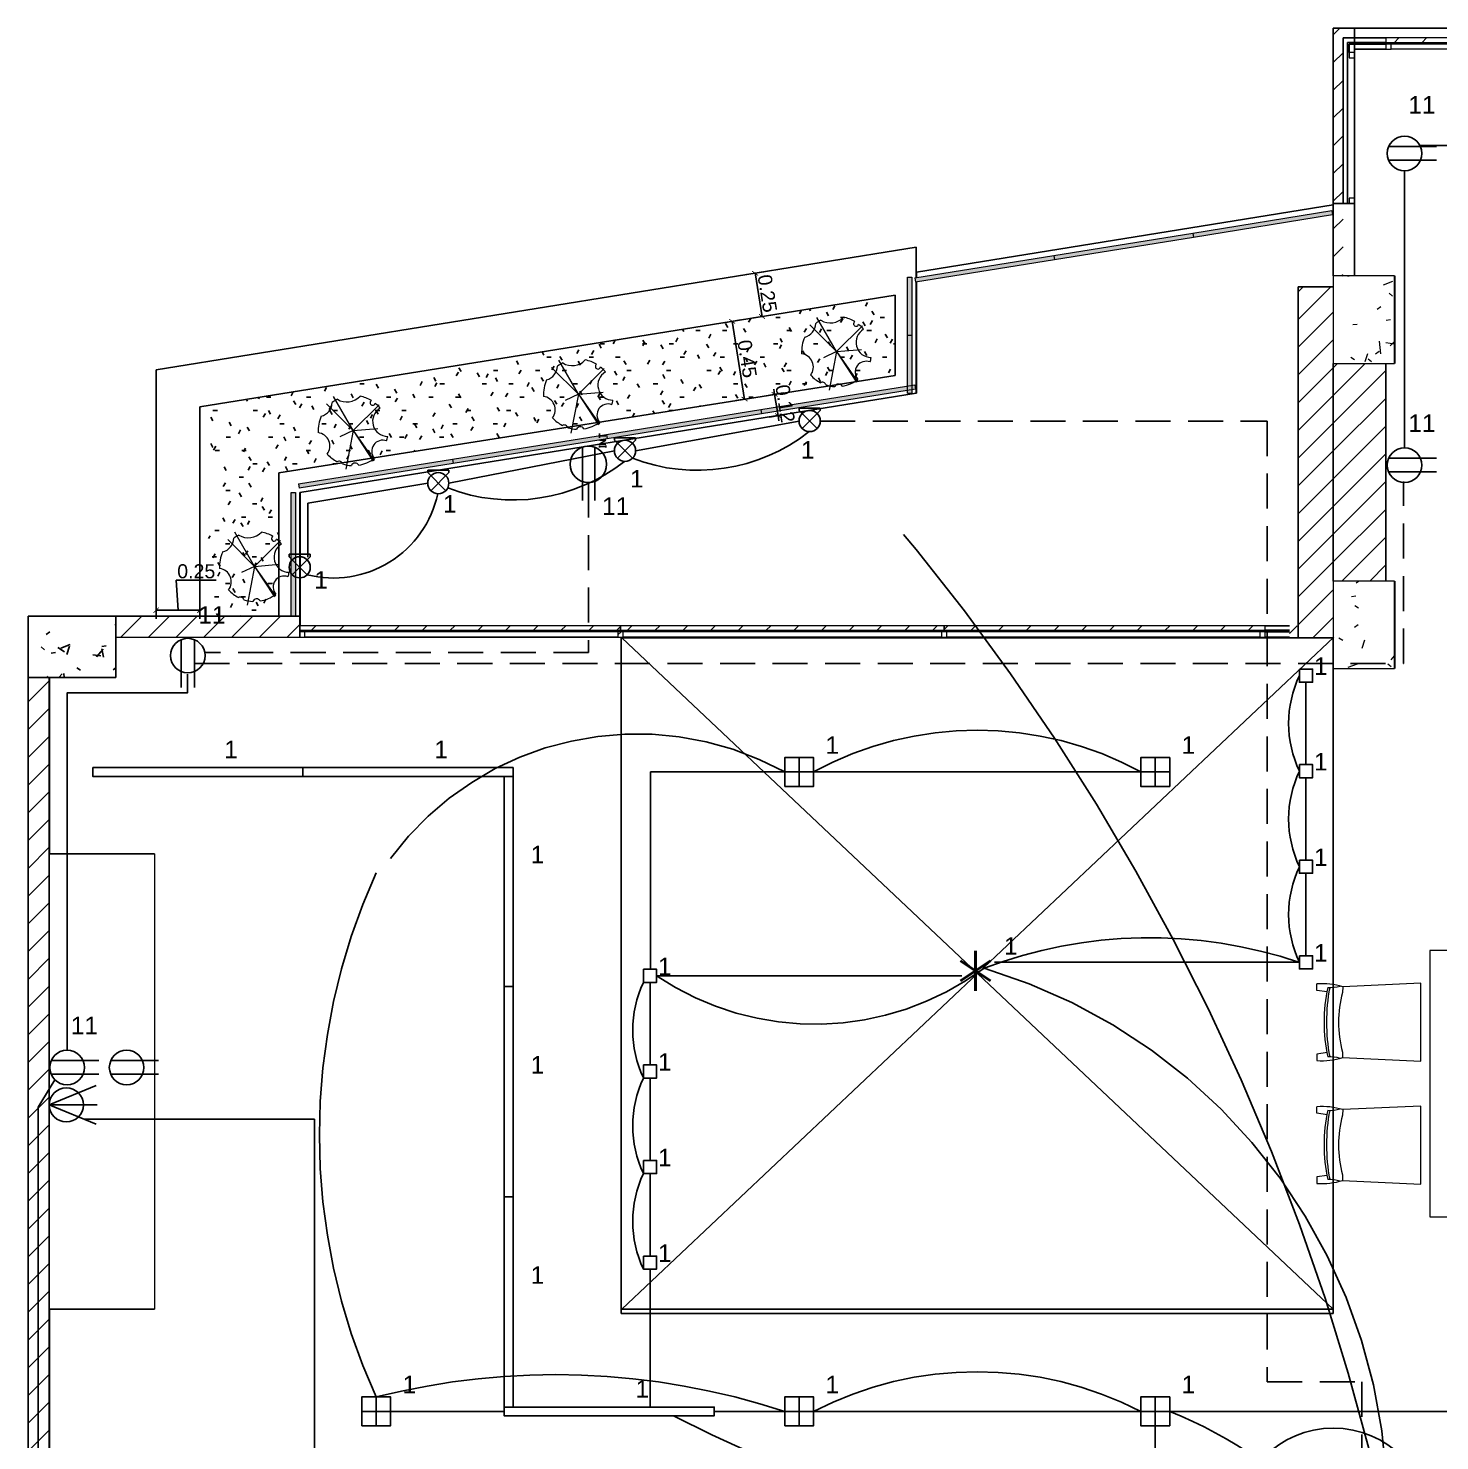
# Model space of a CAD drawing. Header units: inches. Extents: x 131 to 82119, y 71 to 16923.
# Drawn here: x 292.44 to 300.5, y 168.28 to 176.35 of the extents above; entities that cross this region are included whole.
import ezdxf
from ezdxf.enums import TextEntityAlignment as Align

# ---------------------------------------------------------------- set-up
doc = ezdxf.new("R2010")
doc.units = ezdxf.units.IN
doc.header["$MEASUREMENT"] = 0
doc.linetypes.add('HIDDEN', pattern=[9.525, 6.35, -3.175])
doc.linetypes.add('PISO', pattern=[0.3, 0.2, -0.1])
for name, color, linetype, lineweight in [('A-GLAZ-CURT-MCUT', 52, 'Continuous', 18), ('A-GLAZ-CURT-OTLN', 52, 'Continuous', 18), ('A-GLAZ-CWMG-MCUT', 51, 'Continuous', 18), ('A-GLAZ-CWMG-OTLN', 51, 'Continuous', 18), ('DUCTO-PARED O TECHO', 7, 'Continuous', 25), ('DUCTO-PISO', 7, 'PISO', 25), ('I-FURN-____-OTLN', 30, 'Continuous', 18), ('L-PLNT-____-OTLN', 71, 'Continuous', 18), ('RED-TELEVISION', 84, 'TELEVISION', 25), ('RED-TELEVISIÓN', 84, 'TELEVISION', 25), ('S-COLS-____-MCUT', 52, 'Continuous', 18), ('S-COLS-____-OTLN', 52, 'Continuous', 18), ('SIMBOLOGIA', 150, 'Continuous', 25)]:
    doc.layers.add(name, color=color, linetype=linetype, lineweight=lineweight)
for name, color, linetype in [('Arquitectonico', 253, 'Continuous'), ('BLOQUES TOMAS Y LUCES', 140, 'Continuous'), ('LAMPARAS', 20, 'Continuous'), ('LUCES Y TOMAS', 5, 'Continuous'), ('Retorno', 5, 'HIDDEN')]:
    doc.layers.add(name, color=color, linetype=linetype)
doc.styles.add('COTAS 1-50', font='arial.ttf', dxfattribs={"height": 0.08})
doc.styles.add('ROMANS', font='romans.shx', dxfattribs={"width": 0.625})
doc.styles.get("Standard").update_dxf_attribs({"font": 'arial.ttf'})
doc.linetypes.add('TELEVISION', pattern='A,0.32,-0.13,["TV",Standard,S=0.065,R=0,X=-0.065,Y=-0.0325],-0.13', length=0.58)
doc.dimstyles.new('COTAS 1-50', dxfattribs={"dimtxt": 0.08, "dimasz": 0.03, "dimexe": 0.05, "dimexo": 0.001, "dimgap": 0.01, "dimtad": 1, "dimzin": 1, "dimdsep": 46, "dimtxsty": 'COTAS 1-50', "dimblk": 'ARCHTICK', "dimcen": 0.06, "dimdle": 0.0016, "dimadec": 0, "dimazin": 0, "dimtfac": 1, "dimtix": 1, "dimtmove": 0, "dimatfit": 2, "dimfxl": 0.05, "dimfxlon": 1, "dimarcsym": 0})
pattern_1 = [(45, (314.34163, 184.42544), (-0.07919596, 0.07919596), [])]

# ---------------------------------------------------------------- blocks, each defined once
blk = doc.blocks.new('M_Concrete-Rectangular-Column - Columna Concreto 0_35 x 0_50-V17-ARQ-P1')
at = {"layer": 'S-COLS-____-OTLN'}
h = blk.add_hatch(dxfattribs=at)
h.set_pattern_fill('FP_34', style=0, pattern_type=2)
h.set_pattern_definition([(50, (14.275, 11.484), (0.546432, -0.047308), [0.057, -0.629]), (355, (14.275, 11.484), (-0.105429, 0.57337), [0.046, -0.503]), (100.451, (14.321, 11.48), (0.440955, 0.525708), [0.049, -0.534]), (46.184, (14.275, 11.636), (0.813123, -0.12606), [0.086, -0.943]), (96.636, (14.343, 11.625), (0.711995, 0.742252), [0.073, -0.801]), (351.184, (14.275, 11.636), (0.71223, 0.742616), [0.069, -0.754]), (21, (14.351, 11.598), (0.454985, -0.306292), [0.057, -0.629]), (326, (14.351, 11.598), (0.185766, 0.552594), [0.046, -0.503]), (71.451, (14.389, 11.572), (0.640536, 0.246016), [0.049, -0.534]), (37.5, (14.275, 11.484), (0.009206, 0.2541166), [0.025, -0.472, 0.025, -0.485, -0.505]), (37.5, (14.275, 11.484), (0.009206, 0.2541166), [-1.007, 0.025, -0.48]), (7.5, (14.275, 11.484), (0.2004608, 0.3007382), [0.025, -0.266, 0.025, -0.46, -0.192]), (7.5, (14.275, 11.484), (0.2004608, 0.3007382), [-0.776, 0.025, -0.167]), (327.5, (14.105, 11.484), (0.406483, -0.0170776), [0.025, -0.165, 0.025, -0.569, -0.789]), (327.5, (14.105, 11.484), (0.406483, -0.0170776), [-0.785, 0.025, -0.764]), (317.5, (14.029, 11.484), (0.443999, 0.076008), [0.025, -0.223, 0.025, -0.37, -0.56]), (317.5, (14.029, 11.484), (0.443999, 0.076008), [-0.642, 0.025, -0.535])])
h.paths.add_polyline_path([(0.175, -0.25), (0.175, 0.25), (-0.175, 0.25), (-0.175, -0.25)], flags=0)
at = {"layer": 'S-COLS-____-MCUT'}
for p, q in [((0.175, 0.25), (-0.175, 0.25)), ((-0.175, 0.25), (-0.175, -0.25)), ((0.175, -0.25), (0.175, 0.25)), ((-0.175, -0.25), (0.175, -0.25))]:
    blk.add_line(p, q, dxfattribs=at)
blk = doc.blocks.new('M_Concrete-Rectangular-Column - Columna Concreto 0_35 x 0_50-V18-ARQ-P1')
at = {"layer": 'S-COLS-____-OTLN'}
h = blk.add_hatch(dxfattribs=at)
h.set_pattern_fill('FP_35', style=0, pattern_type=2)
h.set_pattern_definition([(50, (14.275, 9.742), (0.546432, -0.047308), [0.057, -0.629]), (355, (14.275, 9.742), (-0.105429, 0.57337), [0.046, -0.503]), (100.451, (14.321, 9.738), (0.440955, 0.525708), [0.049, -0.534]), (46.184, (14.275, 9.894), (0.813123, -0.12606), [0.086, -0.943]), (96.636, (14.343, 9.884), (0.711995, 0.742252), [0.073, -0.801]), (351.184, (14.275, 9.894), (0.71223, 0.742616), [0.069, -0.754]), (21, (14.351, 9.856), (0.454985, -0.306292), [0.057, -0.629]), (326, (14.351, 9.856), (0.185766, 0.552594), [0.046, -0.503]), (71.451, (14.389, 9.831), (0.640536, 0.246016), [0.049, -0.534]), (37.5, (14.275, 9.742), (0.009206, 0.2541166), [0.025, -0.472, 0.025, -0.485, -0.505]), (37.5, (14.275, 9.742), (0.009206, 0.2541166), [-1.007, 0.025, -0.48]), (7.5, (14.275, 9.742), (0.2004608, 0.3007382), [0.025, -0.266, 0.025, -0.46, -0.192]), (7.5, (14.275, 9.742), (0.2004608, 0.3007382), [-0.776, 0.025, -0.167]), (327.5, (14.105, 9.742), (0.406483, -0.0170776), [0.025, -0.165, 0.025, -0.569, -0.789]), (327.5, (14.105, 9.742), (0.406483, -0.0170776), [-0.785, 0.025, -0.764]), (317.5, (14.029, 9.742), (0.443999, 0.076008), [0.025, -0.223, 0.025, -0.37, -0.56]), (317.5, (14.029, 9.742), (0.443999, 0.076008), [-0.642, 0.025, -0.535])])
h.paths.add_polyline_path([(0.175, -0.25), (0.175, 0.25), (-0.175, 0.25), (-0.175, -0.25)], flags=0)
at = {"layer": 'S-COLS-____-MCUT'}
for p, q in [((0.175, 0.25), (-0.175, 0.25)), ((-0.175, 0.25), (-0.175, -0.25)), ((0.175, -0.25), (0.175, 0.25)), ((-0.175, -0.25), (0.175, -0.25))]:
    blk.add_line(p, q, dxfattribs=at)
blk = doc.blocks.new('System Panel - Glazed-1898824-ARQ-P1')
at = {"layer": 'A-GLAZ-CURT-OTLN'}
h = blk.add_hatch(dxfattribs=at)
h.set_pattern_fill('FP_38', color=8, style=0, pattern_type=2)
h.set_pattern_definition([(45, (19.435, 11.539), (-0.07919596, 0.07919596), [])])
h.paths.add_polyline_path([(0.916, 0.0245), (0.916, 0.0495), (-0.916, 0.0495), (-0.916, 0.0245), (0.5021, 0.0245)], flags=0)
at = {"layer": 'A-GLAZ-CURT-MCUT'}
for p, q in [((0.916, 0.0495), (-0.916, 0.0495)), ((-0.916, 0.0495), (-0.916, 0.0245)), ((-0.916, 0.0245), (0.916, 0.0245)), ((0.916, 0.0245), (0.916, 0.0495))]:
    blk.add_line(p, q, dxfattribs=at)
blk = doc.blocks.new('System Panel - Glazed-1898825-ARQ-P1')
at = {"layer": 'A-GLAZ-CURT-OTLN'}
h = blk.add_hatch(dxfattribs=at)
h.set_pattern_fill('FP_39', color=8, style=0, pattern_type=2)
h.set_pattern_definition([(45, (17.596, 11.539), (-0.07919596, 0.07919596), [])])
h.paths.add_polyline_path([(0.9235, 0.0245), (0.9235, 0.0495), (-0.9235, 0.0495), (-0.9235, 0.0245), (0.6482, 0.0245)], flags=0)
at = {"layer": 'A-GLAZ-CURT-MCUT'}
for p, q in [((0.9235, 0.0495), (-0.9235, 0.0495)), ((-0.9235, 0.0495), (-0.9235, 0.0245)), ((-0.9235, 0.0245), (0.9235, 0.0245)), ((0.9235, 0.0245), (0.9235, 0.0495))]:
    blk.add_line(p, q, dxfattribs=at)
blk = doc.blocks.new('Rectangular Mullion - 30mm Square-1526672-ARQ-P1')
at = {"layer": 'A-GLAZ-CWMG-MCUT'}
for p, q in [((0, 0.015), (-0.03, 0.015)), ((-0.03, 0.015), (-0.03, -0.015)), ((0, -0.015), (0, 0.015)), ((-0.03, -0.015), (0, -0.015))]:
    blk.add_line(p, q, dxfattribs=at)
blk = doc.blocks.new('Rectangular Mullion - 30mm Square-1526673-ARQ-P1')
at = {"layer": 'A-GLAZ-CWMG-OTLN'}
h = blk.add_hatch(dxfattribs=at)
h.set_pattern_fill('FP_40', color=8, style=0, pattern_type=2)
h.set_pattern_definition([(315, (14.84, -11.539), (0.07919596, 0.07919596), [])])
h.paths.add_polyline_path([(0, 0.015), (0, -0.015), (-0.03, -0.015), (-0.03, 0.015)], flags=0)
at = {"layer": 'A-GLAZ-CWMG-MCUT'}
for p, q in [((-0.03, 0.015), (0, 0.015)), ((-0.03, -0.015), (-0.03, 0.015)), ((0, 0.015), (0, -0.015)), ((0, -0.015), (-0.03, -0.015))]:
    blk.add_line(p, q, dxfattribs=at)
blk = doc.blocks.new('Rectangular Mullion - 30mm Square-1526674-ARQ-P1')
at = {"layer": 'A-GLAZ-CWMG-OTLN'}
h = blk.add_hatch(dxfattribs=at)
h.set_pattern_fill('FP_41', color=8, style=0, pattern_type=2)
h.set_pattern_definition([(315, (18.519, -11.539), (0.07919596, 0.07919596), [])])
h.paths.add_polyline_path([(0.015, 0.015), (0.015, -0.015), (-0.015, -0.015), (-0.015, 0.015)], flags=0)
at = {"layer": 'A-GLAZ-CWMG-MCUT'}
for p, q in [((-0.015, 0.015), (0.015, 0.015)), ((-0.015, -0.015), (-0.015, 0.015)), ((0.015, 0.015), (0.015, -0.015)), ((0.015, -0.015), (-0.015, -0.015))]:
    blk.add_line(p, q, dxfattribs=at)
blk = doc.blocks.new('Rectangular Mullion - 30mm Square-1759857-ARQ-P1')
at = {"layer": 'A-GLAZ-CWMG-OTLN'}
for p, q in [((-11.3273, -0.8562), (-13.1444, -0.8562)), ((-11.3273, -0.8862), (-13.1444, -0.8862))]:
    blk.add_line(p, q, dxfattribs=at)
blk = doc.blocks.new('Rectangular Mullion - 30mm Square-1898823-ARQ-P1')
at = {"layer": 'A-GLAZ-CWMG-OTLN'}
for p, q in [((-13.1744, -0.8562), (-14.9615, -0.8562)), ((-13.1744, -0.8862), (-14.9615, -0.8862))]:
    blk.add_line(p, q, dxfattribs=at)
blk = doc.blocks.new('System Panel - Glazed-V20-ARQ-P1')
at = {"layer": 'A-GLAZ-CURT-OTLN'}
h = blk.add_hatch(dxfattribs=at)
h.set_pattern_fill('FP_42', color=8, style=0, pattern_type=2)
h.set_pattern_definition([(45, (15.756, 11.539), (-0.07919596, 0.07919596), [])])
h.paths.add_polyline_path([(0.916, 0.0245), (0.916, 0.0495), (-0.916, 0.0495), (-0.916, 0.0245), (0.7943, 0.0245)], flags=0)
at = {"layer": 'A-GLAZ-CURT-MCUT'}
for p, q in [((0.916, 0.0495), (-0.916, 0.0495)), ((-0.916, 0.0495), (-0.916, 0.0245)), ((-0.916, 0.0245), (0.916, 0.0245)), ((0.916, 0.0245), (0.916, 0.0495))]:
    blk.add_line(p, q, dxfattribs=at)
blk = doc.blocks.new('Rectangular Mullion - 30mm Square-V21-ARQ-P1')
at = {"layer": 'A-GLAZ-CWMG-MCUT'}
for p, q in [((-0.015, 0.015), (0.015, 0.015)), ((-0.015, -0.015), (-0.015, 0.015)), ((0.015, 0.015), (0.015, -0.015)), ((0.015, -0.015), (-0.015, -0.015))]:
    blk.add_line(p, q, dxfattribs=at)
blk = doc.blocks.new('System Panel - Glazed-1526677-ARQ-P1')
at = {"layer": 'A-GLAZ-CURT-OTLN'}
h = blk.add_hatch(dxfattribs=at)
h.set_pattern_fill('FP_43', color=8, style=0, pattern_type=2)
h.set_pattern_definition([(45, (13.52, 8.183), (-0.07919596, 0.07919596), [])])
h.paths.add_polyline_path([(0.6302, 0.0245), (0.6302, 0.0495), (-0.6302, 0.0495), (-0.6302, 0.0245), (0.5438, 0.0245)], flags=0)
at = {"layer": 'A-GLAZ-CURT-MCUT'}
for p, q in [((0.6302, 0.0495), (-0.6302, 0.0495)), ((-0.6302, 0.0495), (-0.6302, 0.0245)), ((-0.6302, 0.0245), (0.6302, 0.0245)), ((0.6302, 0.0245), (0.6302, 0.0495))]:
    blk.add_line(p, q, dxfattribs=at)
blk = doc.blocks.new('Rectangular Mullion - 30mm Square-V22-ARQ-P1')
at = {"layer": 'A-GLAZ-CWMG-MCUT'}
for p, q in [((0, 0.015), (-0.03, 0.015)), ((-0.03, 0.015), (-0.03, -0.015)), ((0, -0.015), (0, 0.015)), ((-0.03, -0.015), (0, -0.015))]:
    blk.add_line(p, q, dxfattribs=at)
blk = doc.blocks.new('Rectangular Mullion - 30mm Square-1438074-ARQ-P1')
at = {"layer": 'A-GLAZ-CWMG-OTLN'}
for p, q in [((-7.5447, 2.4994), (-8.7602, 2.4994)), ((-7.5447, 2.4694), (-8.7602, 2.4694))]:
    blk.add_line(p, q, dxfattribs=at)
blk = doc.blocks.new('System Panel - Glazed-1960145-ARQ-P1')
at = {"layer": 'A-GLAZ-CURT-OTLN'}
blk.add_hatch(color=256, dxfattribs=at).paths.add_polyline_path([(-0.1763, 0.0495), (-0.1763, 0.0245), (0.1763, 0.0245), (0.1763, 0.0495), (-0.0284, 0.0495)], flags=0)
for p, q in [((-0.1763, 0.0495), (0.1763, 0.0495)), ((0.1763, 0.0245), (-0.1763, 0.0245)), ((0.1763, 0.0495), (0.1763, 0.0245))]:
    blk.add_line(p, q, dxfattribs=at)
blk = doc.blocks.new('System Panel - Glazed-1950951-ARQ-P1')
at = {"layer": 'A-GLAZ-CURT-OTLN'}
blk.add_hatch(color=256, dxfattribs=at).paths.add_polyline_path([(-0.4457, 0.0245), (0.4457, 0.0245), (0.4457, 0.0495), (-0.4457, 0.0495)], flags=0)
for p, q in [((-0.4457, 0.0495), (0.4457, 0.0495)), ((-0.4457, 0.0495), (-0.4457, 0.0245)), ((0.4457, 0.0245), (-0.4457, 0.0245)), ((0.4457, 0.0495), (0.4457, 0.0245))]:
    blk.add_line(p, q, dxfattribs=at)
blk = doc.blocks.new('System Panel - Glazed-1960146-ARQ-P1')
at = {"layer": 'A-GLAZ-CURT-OTLN'}
blk.add_hatch(color=256, dxfattribs=at).paths.add_polyline_path([(-0.1659, 0.0245), (0.1659, 0.0245), (0.1659, 0.0495), (-0.1659, 0.0495)], flags=0)
for p, q in [((-0.1659, 0.0495), (0.1659, 0.0495)), ((-0.1659, 0.0495), (-0.1659, 0.0245)), ((0.1659, 0.0245), (-0.1659, 0.0245)), ((0.1659, 0.0495), (0.1659, 0.0245))]:
    blk.add_line(p, q, dxfattribs=at)
blk = doc.blocks.new('System Panel - Glazed-1950841-ARQ-P1')
at = {"layer": 'A-GLAZ-CURT-OTLN'}
blk.add_hatch(color=256, dxfattribs=at).paths.add_polyline_path([(-0.402, 0.0245), (0.402, 0.0245), (0.402, 0.0495), (-0.402, 0.0495)], flags=0)
for p, q in [((-0.402, 0.0495), (0.402, 0.0495)), ((-0.402, 0.0495), (-0.402, 0.0245)), ((0.402, 0.0245), (-0.402, 0.0245)), ((0.402, 0.0495), (0.402, 0.0245))]:
    blk.add_line(p, q, dxfattribs=at)
blk = doc.blocks.new('Mueble TV - 1200 x 600 x 450 mm-1108446-ARQ-P1')
at = {"layer": 'I-FURN-____-OTLN'}
for p, q in [((-1.3, -0.2925), (-1.3, 0.3075)), ((-1.3, 0.3075), (-1.3, -0.2925)), ((1.3, 0.3075), (1.3, -0.2925)), ((1.3, -0.2925), (1.3, 0.3075)), ((1.3, -0.2925), (-1.3, -0.2925)), ((1.3, -0.2925), (-1.3, -0.2925))]:
    blk.add_line(p, q, dxfattribs=at)
blk = doc.blocks.new('Mesa - Madera - 1_52 x 0_82-1697940-ARQ-P1')
at = {"layer": 'I-FURN-____-OTLN'}
for p, q in [((-0.7447, 0.4491), (-0.7447, -0.3709)), ((0.7753, 0.4491), (-0.7447, 0.4491)), ((0.7753, -0.3709), (0.7753, 0.4491))]:
    blk.add_line(p, q, dxfattribs=at)
blk = doc.blocks.new('Silla - Madera _2_ - Modelo base-1698895-ARQ-P1')
at = {"layer": 'I-FURN-____-OTLN'}
for p, q in [((-0.1817, 0.5945), (-0.2188, 0.5945)), ((-0.1733, 0.5358), (-0.1817, 0.5945)), ((0.1733, 0.5358), (0.1817, 0.5945)), ((0.1817, 0.5945), (0.2188, 0.5945)), ((-0.2021, 0.4475), (-0.2226, 0)), ((-0.1701, 0.4475), (-0.2021, 0.4475)), ((0.2021, 0.4462), (0.1701, 0.4475)), ((0.2226, 0), (0.2021, 0.4462)), ((-0.2226, 0), (0.2226, 0))]:
    blk.add_line(p, q, dxfattribs=at)
for centre, radius, start, end in [((0.1956, 0.5659), 0.4153, 176.04815, 196.74874), ((-0.1956, 0.5659), 0.4153, 343.25167, 3.95185), ((-0.4851, 0.5335), 0.2883, 345.34167, 359.79635), ((0.0004, -0.5384), 1.0779, 79.44426, 100.55574), ((0.0007, -0.3805), 0.9341, 77.79357, 102.20643), ((0.4208, 0.5206), 0.2229, 176.95735, 195.64187), ((0, -0.17), 0.6405, 74.59478, 105.40522)]:
    blk.add_arc(centre, radius, start, end, dxfattribs=at)
blk = doc.blocks.new('M_RPC Plant - Tropical - Agave - 0_45 Meters-752007-ARQ-P1')
at = {"layer": 'L-PLNT-____-OTLN'}
for q in [(-0.1121, 0.1907), (-0.1531, 0.1496), (0.1474, 0.1437), (0.1412, 0.0087), (-0.0755, -0.0388), (-0.0429, -0.2245), (0.1136, -0.1784), (0.1196, -0.1743)]:
    blk.add_line((0.0001, -0.0036), q, dxfattribs=at)
for centre, radius, start, end in [((0.0001, -0.0036), 0.2, 116.66959, 126.64874), ((-0.0359, 0.2628), 0.1029, 238.46574, 316.91228), ((0.0001, -0.0036), 0.2, 58.80801, 78.70842), ((0.1112, 0.1551), 0.0145, 121.29669, 348.70331), ((-0.2035, 0.1601), 0.0842, 284.57613, 357.80784), ((0.1972, 0.0492), 0.0863, 119.9838, 270.0162), ((0.0001, -0.0036), 0.2, 39.64798, 51.19199), ((0.0001, -0.0036), 0.2, 155.73523, 183.40242), ((-0.21, -0.0919), 0.0771, 323.3668, 82.22601), ((0.1685, -0.1215), 0.0628, 68.9276, 221.0724), ((0.0001, -0.0036), 0.2, 342.74241, 350.35202), ((0.0001, -0.0036), 0.2, 222.19039, 242.62092), ((-0.0817, -0.2008), 0.0221, 17.36476, 117.58763), ((0.0001, -0.0036), 0.2, 252.33148, 266.99421), ((0.011, -0.212), 0.0231, 28.15183, 157.84817), ((0.0001, -0.0036), 0.2, 279.00579, 307.25759)]:
    blk.add_arc(centre, radius, start, end, dxfattribs=at)
blk = doc.blocks.new('System Panel - Glazed-V30-ARQ-P1')
at = {"layer": 'A-GLAZ-CURT-OTLN'}
blk.add_hatch(color=256, dxfattribs=at).paths.add_polyline_path([(-0.1763, 0.0495), (-0.1763, 0.0245), (0.1763, 0.0245), (0.1763, 0.0495)], flags=0)
for p, q in [((-0.1763, 0.0495), (0.1763, 0.0495)), ((-0.1763, 0.0495), (-0.1763, 0.0245)), ((0.1763, 0.0245), (-0.1763, 0.0245)), ((0.1763, 0.0495), (0.1763, 0.0245))]:
    blk.add_line(p, q, dxfattribs=at)
blk = doc.blocks.new('Rectangular Mullion - 30mm Square-V24-ARQ-P1')
at = {"layer": 'A-GLAZ-CWMG-MCUT'}
for p, q in [((-0.015, 0.015), (0.015, 0.015)), ((-0.015, -0.015), (-0.015, 0.015)), ((0.015, 0.015), (0.015, -0.015)), ((0.015, -0.015), (-0.015, -0.015))]:
    blk.add_line(p, q, dxfattribs=at)
blk = doc.blocks.new('_ArchTick')
at = {"color": 0, "const_width": 0.15}
blk.add_lwpolyline([(-0.5, -0.5), (0.5, 0.5)], dxfattribs=at)
blk = doc.blocks.new('*D276')
at = {"layer": 'Arquitectonico', "color": 0, "lineweight": -2}
for p, q in [((296.5406, 174.9414), (296.6393, 174.9573)), ((296.63, 174.7009), (296.5897, 174.9509)), ((296.5803, 174.6945), (296.6791, 174.7104))]:
    blk.add_line(p, q, dxfattribs=at)
at = {"layer": 'DEFPOINTS', "color": 0}
for p in [(296.419, 174.9218), (296.59, 174.9493), (296.4587, 174.675)]:
    blk.add_point(p, dxfattribs=at)
at = {"layer": 'Arquitectonico', "color": 0, "lineweight": -2, "xscale": 0.03, "yscale": 0.03, "zscale": 0.03}
for p, rotation in [((296.59, 174.9493), 99.14293206164123), ((296.6297, 174.7025), 279.1429320616412)]:
    blk.add_blockref('_ArchTick', p, dxfattribs=dict(at, rotation=rotation))
at = {"layer": 'Arquitectonico', "color": 0, "insert": (296.66, 174.834), "char_height": 0.08, "attachment_point": 5, "rotation": 279.14293, "style": 'COTAS 1-50'}
blk.add_mtext('0.25', dxfattribs=at)
blk = doc.blocks.new('*D277')
at = {"layer": 'Arquitectonico', "color": 0, "lineweight": -2}
for p, q in [((296.6524, 174.25), (296.7511, 174.2659)), ((296.7017, 174.2579), (296.697, 174.2876)), ((296.7213, 174.1367), (296.7017, 174.2579)), ((296.6719, 174.1287), (296.7706, 174.1446)), ((296.7213, 174.1367), (296.726, 174.1071))]:
    blk.add_line(p, q, dxfattribs=at)
at = {"layer": 'DEFPOINTS', "color": 0}
for p in [(296.7017, 174.2579), (296.5307, 174.2304), (296.5503, 174.1092)]:
    blk.add_point(p, dxfattribs=at)
at = {"layer": 'Arquitectonico', "color": 0, "lineweight": -2, "xscale": 0.03, "yscale": 0.03, "zscale": 0.03}
for p, rotation in [((296.7017, 174.2579), 279.1429320615796), ((296.7213, 174.1367), 99.14293206157959)]:
    blk.add_blockref('_ArchTick', p, dxfattribs=dict(at, rotation=rotation))
at = {"layer": 'Arquitectonico', "color": 0, "insert": (296.7617, 174.2054), "char_height": 0.08, "attachment_point": 5, "rotation": 279.14293, "style": 'COTAS 1-50'}
blk.add_mtext('0.12', dxfattribs=at)
blk = doc.blocks.new('*D278')
at = {"layer": 'Arquitectonico', "color": 0, "lineweight": -2}
for p, q in [((293.2952, 173.0257), (293.2852, 173.1969)), ((293.2852, 173.1969), (293.5136, 173.1969)), ((293.1702, 173.0757), (293.1702, 172.9757)), ((293.4202, 173.0757), (293.4202, 172.9757)), ((293.4218, 173.0257), (293.1686, 173.0257))]:
    blk.add_line(p, q, dxfattribs=at)
at = {"layer": 'DEFPOINTS', "color": 0}
for p in [(293.1702, 173.4854), (293.4202, 173.4854), (293.1702, 173.0257)]:
    blk.add_point(p, dxfattribs=at)
at = {"layer": 'Arquitectonico', "color": 0, "lineweight": -2, "xscale": 0.03, "yscale": 0.03, "zscale": 0.03, "rotation": 180}
blk.add_blockref('_ArchTick', (293.1702, 173.0257), dxfattribs=at)
at = {"layer": 'Arquitectonico', "color": 0, "lineweight": -2, "xscale": 0.03, "yscale": 0.03, "zscale": 0.03}
blk.add_blockref('_ArchTick', (293.4202, 173.0257), dxfattribs=at)
at = {"layer": 'Arquitectonico', "color": 0, "insert": (293.3994, 173.2477), "char_height": 0.08, "attachment_point": 5, "style": 'COTAS 1-50'}
blk.add_mtext('0.25', dxfattribs=at)
blk = doc.blocks.new('*D279')
at = {"layer": 'Arquitectonico', "color": 0, "lineweight": -2}
for p, q in [((296.4093, 174.667), (296.5081, 174.6829)), ((296.5304, 174.2292), (296.4585, 174.6766)), ((296.4808, 174.2229), (296.5796, 174.2388))]:
    blk.add_line(p, q, dxfattribs=at)
at = {"layer": 'DEFPOINTS', "color": 0}
for p in [(296.2877, 174.6475), (296.4587, 174.675), (296.3592, 174.2033)]:
    blk.add_point(p, dxfattribs=at)
at = {"layer": 'Arquitectonico', "color": 0, "lineweight": -2, "xscale": 0.03, "yscale": 0.03, "zscale": 0.03}
for p, rotation in [((296.4587, 174.675), 99.14293206163923), ((296.5302, 174.2308), 279.1429320616392)]:
    blk.add_blockref('_ArchTick', p, dxfattribs=dict(at, rotation=rotation))
at = {"layer": 'Arquitectonico', "color": 0, "insert": (296.5446, 174.461), "char_height": 0.08, "attachment_point": 5, "rotation": 279.14293, "style": 'COTAS 1-50'}
blk.add_mtext('0.45', dxfattribs=at)
blk = doc.blocks.new('LUZAP')
at = {"layer": 'SIMBOLOGIA'}
for p, q in [((-0.09, 0.02), (0.064, 0.174)), ((-0.064, 0.174), (0.09, 0.02)), ((-0.09, 0.02), (-0.09, 0)), ((-0.09, 0), (0.09, 0)), ((0.09, 0.02), (0.09, 0))]:
    blk.add_line(p, q, dxfattribs=at)
blk.add_circle((0, 0.11), 0.09, dxfattribs=at)
blk = doc.blocks.new('TOMA')
at = {"layer": 'SIMBOLOGIA'}
for p, q in [((-0.0301, 0.2165), (-0.0301, 0.0062)), ((0.0294, 0.2165), (0.0294, 0.1463)), ((0.0294, 0.1463), (0.0294, 0.0059))]:
    blk.add_line(p, q, dxfattribs=at)
blk.add_circle((0, 0.0761), 0.0761, dxfattribs=at)
blk = doc.blocks.new('TV')
at = {"layer": 'RED-TELEVISION', "linetype": 'Continuous'}
for q in [(-0.2063, 0.0852), (-0.2103, 0), (-0.2063, -0.0852)]:
    blk.add_line((0, 0), q, dxfattribs=at)
blk.add_circle((-0.075, 0), 0.075, dxfattribs=at)
blk = doc.blocks.new('TOMA MONOF INTEMPERIE')
at = {"layer": 'BLOQUES TOMAS Y LUCES'}
for p, q in [((-0.008, 0.044), (-0.395, 0.044)), ((-0.008, -0.046), (-0.395, -0.046)), ((-0.011, -0.081), (0.005, -0.081)), ((-0.003, -0.081), (-0.003, -0.127)), ((0.013, -0.081), (0.013, -0.127)), ((0.013, -0.081), (0.044, -0.127)), ((0.044, -0.081), (0.044, -0.127)), ((0.06, -0.081), (0.091, -0.081)), ((0.075, -0.081), (0.075, -0.127)), ((-0.011, -0.127), (0.005, -0.127))]:
    blk.add_line(p, q, dxfattribs=at)
blk.add_circle((-0.132, 0), 0.132, dxfattribs=at)

msp = doc.modelspace()

# ---------------------------------------------------------------- hatches: boundary and pattern name
at = {"layer": 'Arquitectonico'}
h = msp.add_hatch(dxfattribs=at)
h.set_pattern_fill('FP_37', color=256, angle=360, style=0, pattern_type=2)
h.set_pattern_definition(pattern_1)
h.paths.add_polyline_path([(299.9469, 174.9338), (299.9469, 176.3478), (299.8914, 176.3478), (299.8914, 174.9338)])
h = msp.add_hatch(dxfattribs=at)
h.set_pattern_fill('FP_52', color=256, angle=360, style=0, pattern_type=2)
h.set_pattern_definition([(360, (314.34163, 184.42544), (0.305, 0.076), [0.025, -0.203, 0.025, -0.203, -1.219]), (360, (314.34163, 184.42544), (0.305, 0.076), [-0.457, 0.025, -0.432, 0.025, -0.203, -0.533]), (360, (314.34163, 184.42544), (0.305, 0.076), [-1.143, 0.025, -0.127, 0.025, -0.356]), (120, (314.45563, 184.46444), (-0.21831793, 0.22613775), [0.025, -0.203, 0.025, -0.203, -1.219]), (120, (314.45563, 184.46444), (-0.21831793, 0.22613775), [-0.457, 0.025, -0.432, 0.025, -0.203, -0.533]), (120, (314.45563, 184.46444), (-0.21831793, 0.22613775), [-1.143, 0.025, -0.127, 0.025, -0.356]), (240, (314.49363, 184.61644), (-0.08668207, -0.30213775), [0.025, -0.203, 0.025, -0.203, -1.219]), (240, (314.49363, 184.61644), (-0.08668207, -0.30213775), [-0.457, 0.025, -0.432, 0.025, -0.203, -0.533]), (240, (314.49363, 184.61644), (-0.08668207, -0.30213775), [-1.143, 0.025, -0.127, 0.025, -0.356])])
h.paths.add_polyline_path([(293.8702, 172.9923), (293.8702, 173.8099), (297.3902, 174.3663), (297.3738, 174.8223), (293.4702, 174.194), (293.4702, 172.9923)])
h = msp.add_hatch(dxfattribs=at)
h.set_pattern_fill('FP_37', color=256, angle=360, style=0, pattern_type=2)
h.set_pattern_definition(pattern_1)
h.paths.add_polyline_path([(299.8914, 172.9368), (299.8914, 174.8715), (299.6914, 174.8715), (299.6914, 172.9368)])
h = msp.add_hatch(dxfattribs=at)
h.set_pattern_fill('FP_37', color=256, angle=360, style=0, pattern_type=2)
h.set_pattern_definition(pattern_1)
h.paths.add_polyline_path([(300.1914, 173.1923), (300.1914, 174.4338), (299.8914, 174.4338), (299.8914, 173.1923)], flags=0)
h = msp.add_hatch(dxfattribs=at)
h.set_pattern_fill('FP_31', color=256, angle=360, style=0, pattern_type=2)
h.set_pattern_definition([(50, (314.34163, 184.42544), (0.546432, -0.047308), [0.057, -0.629]), (355, (314.34163, 184.42544), (-0.105429, 0.57337), [0.046, -0.503]), (100.451, (314.38663, 184.42144), (0.440955, 0.525708), [0.049, -0.534]), (46.184, (314.3416, 184.57844), (0.813123, -0.12606), [0.086, -0.943]), (96.636, (314.4096, 184.5674), (0.711995, 0.742252), [0.073, -0.801]), (351.184, (314.3416, 184.5784), (0.71223, 0.742616), [0.069, -0.754]), (21, (314.41763, 184.54044), (0.454985, -0.306292), [0.057, -0.629]), (326, (314.41763, 184.54044), (0.185766, 0.552594), [0.046, -0.503]), (71.451, (314.45563, 184.51444), (0.640536, 0.246016), [0.049, -0.534]), (37.5, (314.34163, 184.42544), (0.009206, 0.2541166), [0.025, -0.472, 0.025, -0.485, -0.505]), (37.5, (314.34163, 184.42544), (0.009206, 0.2541166), [-1.007, 0.025, -0.48]), (7.5, (314.34163, 184.42544), (0.2004608, 0.3007382), [0.025, -0.266, 0.025, -0.46, -0.192]), (7.5, (314.34163, 184.42544), (0.2004608, 0.3007382), [-0.776, 0.025, -0.167]), (327.5, (314.17163, 184.42544), (0.4064829, -0.0170776), [0.025, -0.165, 0.025, -0.569, -0.789]), (327.5, (314.17163, 184.42544), (0.4064829, -0.0170776), [-0.785, 0.025, -0.764]), (317.5, (314.09563, 184.42544), (0.4439987, 0.076008), [0.025, -0.223, 0.025, -0.37, -0.56]), (317.5, (314.09563, 184.42544), (0.4439987, 0.076008), [-0.642, 0.025, -0.535])])
h.paths.add_polyline_path([(292.9402, 172.6423), (292.9402, 172.9923), (292.4402, 172.9923), (292.4402, 172.6423)], flags=0)
h = msp.add_hatch(dxfattribs=at)
h.set_pattern_fill('FP_37', color=256, angle=360, style=0, pattern_type=2)
h.set_pattern_definition(pattern_1)
h.paths.add_polyline_path([(293.9902, 172.8723), (293.9902, 172.9923), (292.9402, 172.9923), (292.9402, 172.8723), (293.4226, 172.8723)], flags=0)
h = msp.add_hatch(dxfattribs=at)
h.set_pattern_fill('FP_37', color=256, angle=360, style=0, pattern_type=2)
h.set_pattern_definition(pattern_1)
h.paths.add_polyline_path([(299.8914, 172.8674), (299.8914, 172.9368), (299.6414, 172.9368), (299.6414, 172.8674)])
h = msp.add_hatch(dxfattribs=at)
h.set_pattern_fill('FP_37', color=256, angle=360, style=0, pattern_type=2)
h.set_pattern_definition(pattern_1)
h.paths.add_polyline_path([(292.4402, 167.8043), (292.5602, 167.8043), (292.5602, 172.6423), (292.4402, 172.6423), (292.4402, 169.551)], flags=0)

# ---------------------------------------------------------------- linework, layer by layer
at = {"linetype": 'HIDDEN'}
for p, q in [((295.8248, 172.8674), (295.8248, 169.0121)), ((299.8914, 169.0121), (299.8914, 172.8674)), ((295.8248, 169.0121), (299.8914, 169.0121))]:
    msp.add_line(p, q, dxfattribs=at)
at = {"layer": 'Arquitectonico'}
for p, q in [((300.0114, 176.3478), (299.8914, 176.3478)), ((299.8914, 176.3478), (299.8914, 174.9338)), ((299.8914, 176.3478), (299.8914, 175.3478)), ((300.0114, 176.3478), (300.0114, 174.9338)), ((304.0179, 176.3478), (300.0114, 176.3478)), ((299.9469, 175.3478), (299.9469, 176.2923)), ((299.9469, 176.2923), (300.1914, 176.2923)), ((300.1918, 176.2673), (299.9719, 176.2673)), ((299.9719, 175.3478), (299.9719, 176.2673)), ((300.1914, 176.2578), (299.9814, 176.2578)), ((299.9814, 176.2093), (299.9814, 176.2578)), ((300.1918, 176.2673), (300.1918, 176.2578)), ((300.0114, 176.2278), (300.0114, 175.3478)), ((300.1914, 176.2278), (300.0114, 176.2278)), ((299.8914, 175.3389), (297.5118, 174.9559)), ((299.8914, 175.3478), (300.0114, 175.3478)), ((297.5102, 175.0974), (293.1702, 174.3989)), ((297.5102, 174.9247), (297.5102, 175.0974)), ((297.5102, 174.8994), (297.5102, 174.264)), ((297.5118, 174.9559), (297.5118, 174.925)), ((297.5118, 174.8997), (297.5118, 174.2643)), ((299.9719, 174.9342), (299.9814, 174.9342)), ((300.2418, 174.9338), (300.2418, 174.4338)), ((297.3902, 174.8249), (293.4202, 174.1859)), ((297.3902, 174.3663), (297.3902, 174.8249)), ((299.8914, 174.8715), (299.6914, 174.8715)), ((299.6914, 174.8715), (299.6914, 172.8674)), ((299.6914, 173.1923), (299.6914, 174.4338)), ((299.8914, 174.4338), (299.8914, 173.1923)), ((299.8914, 173.1923), (299.8914, 174.4338)), ((300.1914, 173.1923), (300.1914, 174.4338)), ((293.1702, 172.9923), (293.1702, 174.3989)), ((293.8702, 173.8099), (297.3902, 174.3663)), ((297.5102, 174.264), (293.9902, 173.6975)), ((297.5118, 174.2643), (297.5102, 174.264)), ((293.4202, 172.9923), (293.4202, 174.1859)), ((293.8702, 172.9923), (293.8702, 173.8099)), ((293.9902, 173.6975), (293.9902, 172.9923)), ((293.9918, 173.6978), (293.9918, 172.9368)), ((300.2418, 173.1923), (300.2418, 172.6923)), ((292.9402, 172.9923), (292.4402, 172.9923)), ((292.4402, 172.9923), (292.4402, 172.6423)), ((292.9402, 172.6423), (292.9402, 172.9923)), ((293.9902, 172.9923), (292.9402, 172.9923)), ((292.9402, 172.9923), (292.9402, 172.8723)), ((293.9902, 172.8723), (293.9902, 172.9923)), ((292.9402, 172.8723), (299.8914, 172.8674)), ((292.9406, 172.8723), (292.9406, 172.6423)), ((293.9906, 172.9118), (293.9906, 172.9023)), ((295.8283, 169.0366), (299.895, 172.8716)), ((299.5014, 172.9368), (299.6414, 172.9368)), ((299.5014, 172.9118), (299.6414, 172.9118)), ((299.5014, 172.9023), (299.6414, 172.9023)), ((299.5014, 172.8723), (299.6414, 172.8723)), ((295.8283, 172.8674), (299.8914, 169.0366)), ((292.4402, 172.6423), (292.9402, 172.6423)), ((292.5602, 172.6423), (292.4402, 172.6423)), ((292.4402, 172.6423), (292.4402, 167.8043)), ((292.5602, 167.8043), (292.5602, 172.6423)), ((292.5606, 172.6423), (292.5606, 171.6358)), ((292.5606, 169.0358), (292.5606, 167.8043))]:
    msp.add_line(p, q, dxfattribs=at)
msp.add_lwpolyline([(299.8914, 172.8674), (295.8248, 172.8674), (295.8248, 169.0366), (299.8914, 169.0366)], close=True, dxfattribs=at)
at = {"layer": 'DUCTO-PARED O TECHO'}
for points in [[(305.4498, 175.679), (300.3806, 175.679)], [(300.2983, 175.5342), (300.2983, 173.9526)], [(296.841, 174.1056), (295.9077, 173.9359)], [(295.7868, 173.9359), (294.8417, 173.7509)], [(294.7207, 173.7509), (294.0369, 173.6362), (294.0369, 173.3295)], [(292.6618, 170.5144), (292.6618, 172.5533), (293.3493, 172.5533), (293.3493, 172.66)], [(299.7354, 172.1445), (299.7354, 172.615)], [(296.7591, 172.1025), (295.9935, 172.1025), (295.9935, 170.9761)], [(298.7924, 172.1025), (296.9238, 172.1025)], [(299.7354, 171.5989), (299.7354, 172.0695)], [(299.7354, 171.0534), (299.7354, 171.5239)], [(299.698, 171.0159), (297.9576, 171.0159)], [(296.0276, 170.9386), (297.7704, 170.9386)], [(295.9901, 170.9011), (295.9901, 170.4306)], [(292.5923, 170.3454), (292.4963, 170.1885), (292.4963, 167.9234), (293.364, 167.9234)], [(295.9901, 170.3556), (295.9901, 169.885)], [(295.9901, 169.81), (295.9901, 169.3362)], [(295.9901, 169.2645), (295.9901, 168.4775)], [(295.1568, 168.4525), (294.5091, 168.4525)], [(296.7591, 168.4525), (296.3568, 168.4525)], [(298.7924, 168.4525), (296.9238, 168.4525)], [(301.0651, 168.4525), (298.9571, 168.4525)], [(298.8748, 168.3701), (298.8748, 168.0985), (299.8706, 168.0985), (299.8706, 168.0109)]]:
    msp.add_lwpolyline(points, dxfattribs=at)
at = {"layer": 'DUCTO-PISO'}
for points in [[(296.962, 174.1056), (299.5141, 174.1056), (299.5141, 168.6208), (300.0536, 168.6208), (300.0536, 168.0282)], [(293.3899, 172.7208), (300.2919, 172.7208), (300.2919, 173.7612)], [(295.6384, 173.7551), (295.6384, 172.784), (293.4481, 172.784)]]:
    msp.add_lwpolyline(points, dxfattribs=at)
at = {"layer": 'LAMPARAS'}
for p, q in [((296.9238, 172.1848), (296.7591, 172.1848)), ((296.7591, 172.1848), (296.7591, 172.0201)), ((296.8414, 172.0201), (296.8414, 172.1848)), ((298.7924, 172.1848), (298.9571, 172.1848)), ((298.8748, 172.0201), (298.8748, 172.1848)), ((298.9571, 172.1848), (298.9571, 172.0201)), ((299.698, 172.1445), (299.698, 172.0695)), ((296.7591, 172.1025), (296.9238, 172.1025)), ((298.9571, 172.1025), (298.7924, 172.1025)), ((296.7591, 172.0201), (296.9238, 172.0201)), ((298.9571, 172.0201), (298.7924, 172.0201)), ((299.698, 171.5989), (299.698, 171.5239)), ((299.698, 171.0534), (299.698, 170.9784)), ((294.5091, 168.5348), (294.3444, 168.5348)), ((294.3444, 168.5348), (294.3444, 168.3701)), ((294.4267, 168.3701), (294.4267, 168.5348)), ((296.9238, 168.5348), (296.7591, 168.5348)), ((296.7591, 168.5348), (296.7591, 168.3701)), ((296.8414, 168.3701), (296.8414, 168.5348)), ((298.7924, 168.5348), (298.9571, 168.5348)), ((298.8748, 168.3701), (298.8748, 168.5348)), ((298.9571, 168.5348), (298.9571, 168.3701)), ((294.3444, 168.4525), (294.5091, 168.4525)), ((296.7591, 168.4525), (296.9238, 168.4525)), ((298.9571, 168.4525), (298.7924, 168.4525)), ((294.3444, 168.3701), (294.5091, 168.3701)), ((296.7591, 168.3701), (296.9238, 168.3701)), ((298.9571, 168.3701), (298.7924, 168.3701))]:
    msp.add_line(p, q, dxfattribs=at)
for points in [[(299.698, 172.69), (299.7728, 172.69), (299.7728, 172.615), (299.698, 172.615)], [(296.7591, 172.0201), (296.9238, 172.0201), (296.9238, 172.1848), (296.7591, 172.1848)], [(298.9571, 172.0201), (298.7924, 172.0201), (298.7924, 172.1848), (298.9571, 172.1848)], [(299.698, 172.1445), (299.7728, 172.1445), (299.7728, 172.0695), (299.698, 172.0695)], [(292.8083, 172.1275), (294.0083, 172.1275), (294.0083, 172.0775), (292.8083, 172.0775)], [(294.0083, 172.1275), (295.2083, 172.1275), (295.2083, 172.0775), (294.0083, 172.0775)], [(295.1583, 170.8775), (295.1583, 172.0775), (295.2083, 172.0775), (295.2083, 170.8775)], [(299.698, 171.5989), (299.7728, 171.5989), (299.7728, 171.5239), (299.698, 171.5239)], [(299.698, 171.0534), (299.7728, 171.0534), (299.7728, 170.9784), (299.698, 170.9784)], [(295.9527, 170.9761), (296.0276, 170.9761), (296.0276, 170.9011), (295.9527, 170.9011)], [(295.1583, 169.6775), (295.1583, 170.8775), (295.2083, 170.8775), (295.2083, 169.6775)], [(295.9527, 170.4306), (296.0276, 170.4306), (296.0276, 170.3556), (295.9527, 170.3556)], [(295.9527, 169.885), (296.0276, 169.885), (296.0276, 169.81), (295.9527, 169.81)], [(295.1583, 168.4775), (295.1583, 169.6775), (295.2083, 169.6775), (295.2083, 168.4775)], [(295.9527, 169.3395), (296.0276, 169.3395), (296.0276, 169.2645), (295.9527, 169.2645)], [(294.3444, 168.3701), (294.5091, 168.3701), (294.5091, 168.5348), (294.3444, 168.5348)], [(296.7591, 168.3701), (296.9238, 168.3701), (296.9238, 168.5348), (296.7591, 168.5348)], [(298.9571, 168.3701), (298.7924, 168.3701), (298.7924, 168.5348), (298.9571, 168.5348)], [(295.1568, 168.4775), (296.3568, 168.4775), (296.3568, 168.4275), (295.1568, 168.4275)]]:
    msp.add_lwpolyline(points, close=True, dxfattribs=at)
msp.add_circle((299.8914, 167.8), 0.5569, dxfattribs=at)
at = {"layer": 'RED-TELEVISIÓN'}
msp.add_lwpolyline([(294.0741, 165.057), (294.0741, 170.1199), (292.7589, 170.1199)], dxfattribs=at)
at = {"layer": 'Retorno'}
for centre, radius, start, end in [((296.2603, 174.8579), 1.0334, 249.00231, 308.14284), ((287.1132, 164.9198), 13.3989, 12.4319, 42.94532), ((295.2061, 174.6883), 1.0334, 249.00231, 308.14284), ((294.1824, 173.8192), 0.6096, 255.80571, 347.81516), ((300.2704, 172.3798), 0.6341, 154.52249, 205.47751), ((295.9156, 170.5722), 1.7474, 61.13629, 143.60349), ((297.8581, 170.3952), 1.9462, 61.31041, 118.68959), ((300.2704, 171.8342), 0.6341, 154.52249, 205.47751), ((297.7132, 170.0307), 3.6109, 155.52591, 204.47409), ((300.2704, 171.2886), 0.6341, 154.52249, 205.47751), ((298.8446, 168.489), 2.667, 71.33961, 110.80078), ((296.9317, 172.2845), 1.6214, 236.10782, 306.56195), ((296.978, 167.895), 3.2212, 358.38599, 73.41372), ((296.5252, 170.6284), 0.6341, 154.52249, 205.47751), ((296.5252, 170.0828), 0.6341, 154.52249, 205.47751), ((296.5252, 169.5372), 0.6341, 154.52249, 205.47751), ((297.8581, 166.6384), 2.0405, 62.75002, 117.24998), ((295.4513, 164.4821), 4.1802, 71.76821, 104.18721), ((298.0107, 166.0908), 2.5443, 42.3354, 68.16126), ((298.9494, 173.8097), 6.0789, 242.30107, 278.91497)]:
    msp.add_arc(centre, radius, start, end, dxfattribs=at)

# ---------------------------------------------------------------- block references
at = {"layer": 'Arquitectonico'}
for name, p in [('System Panel - Glazed-1526677-ARQ-P1', (300.8217, 176.2428)), ('Rectangular Mullion - 30mm Square-1438074-ARQ-P1', (308.9816, 173.7584)), ('M_Concrete-Rectangular-Column - Columna Concreto 0_35 x 0_50-V18-ARQ-P1', (300.0664, 174.6838)), ('M_RPC Plant - Tropical - Agave - 0_45 Meters-752007-ARQ-P1', (297.0555, 174.5057)), ('M_RPC Plant - Tropical - Agave - 0_45 Meters-752007-ARQ-P1', (295.5815, 174.2619)), ('M_RPC Plant - Tropical - Agave - 0_45 Meters-752007-ARQ-P1', (294.2954, 174.0549)), ('M_RPC Plant - Tropical - Agave - 0_45 Meters-752007-ARQ-P1', (293.7325, 173.2797)), ('M_Concrete-Rectangular-Column - Columna Concreto 0_35 x 0_50-V17-ARQ-P1', (300.0664, 172.9423)), ('System Panel - Glazed-1898824-ARQ-P1', (294.9062, 172.8873)), ('Rectangular Mullion - 30mm Square-1898823-ARQ-P1', (308.9816, 173.7584)), ('System Panel - Glazed-1898825-ARQ-P1', (296.7458, 172.8873)), ('Rectangular Mullion - 30mm Square-1759857-ARQ-P1', (308.9816, 173.7584)), ('System Panel - Glazed-V20-ARQ-P1', (298.5854, 172.8873)), ('Rectangular Mullion - 30mm Square-1898823-ARQ-P1', (312.6458, 173.7584))]:
    msp.add_blockref(name, p, dxfattribs=at)
for name, p, rotation in [('Rectangular Mullion - 30mm Square-V22-ARQ-P1', (300.1914, 176.2428), 180), ('Rectangular Mullion - 30mm Square-V22-ARQ-P1', (299.9964, 175.3478), 270), ('System Panel - Glazed-1950841-ARQ-P1', (299.4945, 175.194), 9.14293206167545), ('System Panel - Glazed-1950841-ARQ-P1', (298.7008, 175.0662), 9.14293206167545), ('System Panel - Glazed-1950841-ARQ-P1', (297.907, 174.9385), 9.14293206167545), ('System Panel - Glazed-1960146-ARQ-P1', (297.5102, 174.7616), 90.0000000000002), ('System Panel - Glazed-1960146-ARQ-P1', (297.5102, 174.4299), 90.0000000000002), ('System Panel - Glazed-1950951-ARQ-P1', (297.0702, 174.1932), 9.14293206167545), ('System Panel - Glazed-1950951-ARQ-P1', (296.1902, 174.0516), 9.14293206167545), ('System Panel - Glazed-1950951-ARQ-P1', (295.3102, 173.91), 9.14293206167545), ('System Panel - Glazed-1950951-ARQ-P1', (294.4302, 173.7683), 9.14293206167545), ('System Panel - Glazed-V30-ARQ-P1', (293.9902, 173.5212), 90.00000000000034), ('System Panel - Glazed-1960145-ARQ-P1', (293.9902, 173.1686), 90.00000000000034), ('Rectangular Mullion - 30mm Square-1526672-ARQ-P1', (293.9902, 172.8873), 180), ('Mueble TV - 1200 x 600 x 450 mm-1108446-ARQ-P1', (292.8677, 170.3358), 90.00000000000031), ('Mesa - Madera - 1_52 x 0_82-1697940-ARQ-P1', (300.891, 170.3079), 90.0000000000002), ('Silla - Madera _2_ - Modelo base-1698895-ARQ-P1', (300.3918, 170.674), 90.0000000000002), ('Silla - Madera _2_ - Modelo base-1698895-ARQ-P1', (300.3918, 169.973), 90.00000000000031)]:
    msp.add_blockref(name, p, dxfattribs=dict(at, rotation=rotation))
at = {"layer": 'Arquitectonico', "extrusion": (0, 0, -1)}
for name, p, rotation in [('Rectangular Mullion - 30mm Square-V24-ARQ-P1', (-299.9964, 176.1943), 90), ('Rectangular Mullion - 30mm Square-1526674-ARQ-P1', (-295.8223, 172.8873), 180), ('Rectangular Mullion - 30mm Square-V21-ARQ-P1', (-297.6693, 172.8873), 180), ('Rectangular Mullion - 30mm Square-1526673-ARQ-P1', (-299.5014, 172.8873), 180)]:
    msp.add_blockref(name, p, dxfattribs=dict(at, rotation=rotation))
at = {"layer": 'LUCES Y TOMAS', "color": 3, "xscale": 0.7874015748031495, "yscale": 0.7874015748031495, "rotation": 90}
msp.add_blockref('TOMA MONOF INTEMPERIE', (295.6384, 173.9628), dxfattribs=at)
at = {"layer": 'RED-TELEVISIÓN', "xscale": -1.29829461337991, "yscale": 1.298294613379902, "zscale": 1.298294613379902}
msp.add_blockref('TV', (292.5602, 170.2019), dxfattribs=at)
at = {"layer": 'SIMBOLOGIA'}
for name, p, xscale, yscale, zscale, rotation in [('TOMA', (300.1995, 175.633), 1.29829461337991, 1.29829461337991, 1.29829461337991, 270), ('LUZAP', (296.9015, 174.1795), 0.671875174437127, 0.671875174437127, 0.671875174437127, 180), ('LUZAP', (295.8472, 174.0098), 0.671875174437127, 0.671875174437127, 0.671875174437127, 180), ('TOMA', (300.1995, 173.8538), 1.29829461337991, 1.29829461337991, 1.29829461337991, 270), ('LUZAP', (294.7812, 173.8248), 0.671875174437127, 0.671875174437127, 0.671875174437127, 180), ('LUZAP', (293.9902, 173.3449), 0.671875174437127, 0.671875174437127, 0.671875174437127, 180), ('TOMA', (293.3508, 172.8654), 1.29829461337991, 1.29829461337991, 1.29829461337991, 180), ('TOMA', (292.563, 170.4156), 1.29829461337991, 1.29829461337991, 1.29829461337991, 270), ('TOMA', (292.9031, 170.4156), 1.29829461337991, 1.29829461337991, 1.29829461337991, 270)]:
    msp.add_blockref(name, p, dxfattribs=dict(at, xscale=xscale, yscale=yscale, zscale=zscale, rotation=rotation))

# ---------------------------------------------------------------- texts
for s, p in [('11', (300.3974, 175.861)), ('11', (300.3974, 174.0437)), ('1', (296.8904, 173.8909)), ('1', (295.9147, 173.7264)), ('1', (294.847, 173.5832)), ('11', (295.7941, 173.5702)), ('1', (294.1121, 173.1487)), ('11', (293.4889, 172.9489)), ('1', (299.8198, 172.6567)), ('1', (297.0307, 172.2061)), ('1', (299.064, 172.2061)), ('1', (293.5976, 172.1811)), ('1', (294.7976, 172.1811)), ('1', (299.8198, 172.1111)), ('1', (295.3476, 171.5811)), ('1', (299.8198, 171.5656)), ('1', (298.0499, 171.0593)), ('1', (299.8198, 171.02)), ('1', (296.0746, 170.9428)), ('11', (292.7608, 170.6056)), ('1', (295.3476, 170.3811)), ('1', (296.0746, 170.3972)), ('1', (296.0746, 169.8517)), ('1', (296.0746, 169.3061)), ('1', (295.3476, 169.1811)), ('1', (294.616, 168.5561)), ('1', (295.946, 168.5311)), ('1', (297.0307, 168.5561)), ('1', (299.064, 168.5561))]:
    msp.add_text(s, height=0.1).set_placement(p, align=Align.CENTER)
at = {"layer": 'LAMPARAS', "style": 'ROMANS'}
msp.add_text('*', height=0.3993, dxfattribs=at).set_placement((297.7122, 170.6827))

# ---------------------------------------------------------------- dimensions: what is measured, and where the dimension line sits
at = {"layer": 'Arquitectonico'}
for p1, p2, picture, middle in [((296.4587, 174.675), (296.419, 174.9218), '*D276', (296.66, 174.834)), ((296.3592, 174.2033), (296.2877, 174.6475), '*D279', (296.5446, 174.461)), ((296.5503, 174.1092), (296.5307, 174.2304), '*D277', (296.7617, 174.2054))]:
    dim = msp.add_aligned_dim(p1=p1, p2=p2, distance=-0.1732, dimstyle='COTAS 1-50', override={"dimtmove": 1}, dxfattribs=at)
    dim.commit()
    dim.dimension.update_dxf_attribs({"geometry": picture, "text_midpoint": middle})
dim = msp.add_linear_dim(base=(293.1702, 173.0257), p1=(293.4202, 173.4854), p2=(293.1702, 173.4854), angle=180, dimstyle='COTAS 1-50', override={"dimtmove": 1}, dxfattribs=at)
dim.commit()
dim.dimension.update_dxf_attribs({"geometry": '*D278', "text_midpoint": (293.2952, 173.1969), "dimtype": 160})

doc.saveas('drawing.dxf')
